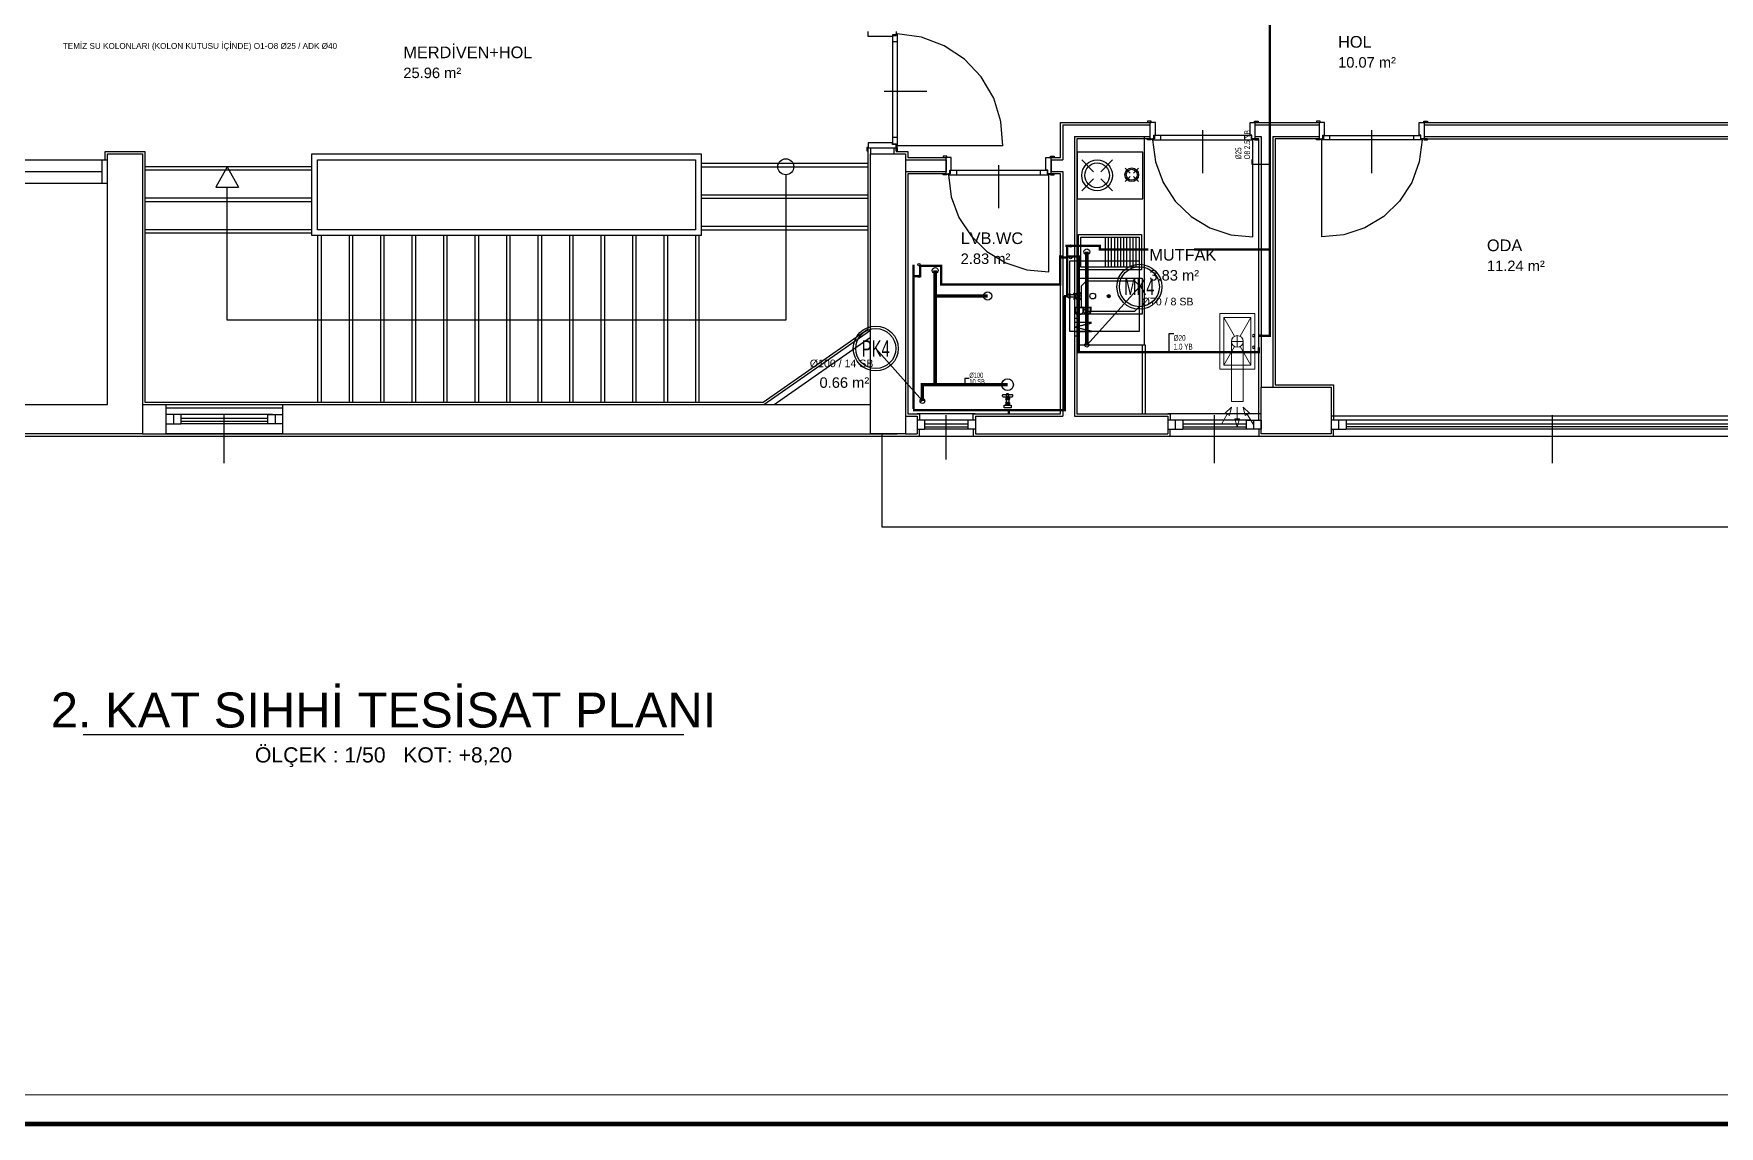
# Model space of a CAD drawing. Header units: centimetres. Extents: x -3952 to 26292, y -15092 to -10712.
# Drawn here: x 13025 to 14470, y -12902 to -11965 of the extents above; entities that cross this region are included whole.
import ezdxf
from ezdxf.enums import TextEntityAlignment as Align

# ---------------------------------------------------------------- set-up
doc = ezdxf.new("R2010")
doc.units = ezdxf.units.CM
for name, pattern in [('BASMA HATTI', [31, 25, -6]), ('DASHED', [18, 12, -6]), ('PIS', [38, 30, -8])]:
    doc.linetypes.add(name, pattern=pattern)
for name, color, linetype in [('MD-YUK-BIRIMI', 7, 'Continuous'), ('MIMARI', 8, 'Continuous'), ('MIMARI-KOLON', 8, 'Continuous'), ('MIMARI-YAZI', 8, 'Continuous'), ('MTY-KAT-ADI', 1, 'Continuous'), ('MTY-PAFTA', 7, 'Continuous'), ('MTY-PIS-SU-BORUSU', 6, 'PIS'), ('MTY-PISSU-CAP', 211, 'Continuous'), ('MTY-PISSU-KOLON', 211, 'DASHED'), ('MTY-PISSU-KOLONNO', 211, 'Continuous'), ('MTY-SICAKSU-BORU', 1, 'BASMA HATTI'), ('MTY-SOGUKSU-BORU', 5, 'Continuous'), ('MTY-TEFRIS', 15, 'Continuous'), ('MTY-TEMIZSU-CAP', 101, 'Continuous'), ('MTY-YUK-BIRIMI', 7, 'Continuous')]:
    doc.layers.add(name, color=color, linetype=linetype)
doc.layers.add('ROTAS-PAFTA-SINIRI', color=8, linetype='Continuous', plot=False)
doc.styles.add('ANOTATIVO', font='arial.ttf')
doc.styles.add('MTY_CAP', font='wturkce.SHX', dxfattribs={"width": 0.65, "height": 20})
doc.styles.add('MTYCAPLT', font='arial.ttf', dxfattribs={"width": 0.65, "height": 1})
doc.styles.add('ROTAS', font='arial.ttf')

# ---------------------------------------------------------------- blocks, each defined once
blk = doc.blocks.new('ROTAS_PAFTA')
blk.add_lwpolyline([(0, 0), (1, 0), (1, 1), (0, 1)], close=True)
blk = doc.blocks.new('KLOZET1')
at = {"layer": 'MTY-TEFRIS', "color": 15}
blk.add_lwpolyline([(-3.9, 11.4, 0.414214), (-4.5, 10.8), (-4.5, 10.3, 0.414214), (-3.9, 9.7), (3.9, 9.7, 0.414214), (4.5, 10.3), (4.5, 10.8, 0.414214), (3.9, 11.4)], format="xyb", close=True, dxfattribs=at)
for points in [[(3, 0), (-3, 0), (-3, 2.3), (3, 2.3)], [(-0.8, 11.5), (0.8, 11.5), (0.8, 12), (-0.8, 12)], [(-0.8, 8.9), (0.8, 8.9), (0.8, 9.7), (-0.8, 9.7)]]:
    blk.add_lwpolyline(points, close=True, dxfattribs=at)
for points in [[(-1.6, 8.6), (-1.6, 7.5)], [(-1.6, 4.4), (-1.6, 3.4)], [(-1.3, 3.2), (-1.3, 2.3), (1.4, 2.3), (1.4, 3.2)], [(-1.2, 7.2), (-1.2, 4.8)], [(1.1, 8.9), (-1.1, 8.9)], [(-1.1, 7.3), (1.1, 7.3)], [(1.1, 4.7), (-1.1, 4.7)], [(-1.1, 3.1), (1.1, 3.1)], [(-0.5, 8.6), (-0.5, 7.5)], [(-0.5, 4.4), (-0.5, 3.4)], [(0.6, 8.6), (0.6, 7.5)], [(0.6, 4.4), (0.6, 3.4)], [(1.3, 4.8), (1.3, 5.2), (1.3, 7.2)], [(1.7, 8.6), (1.7, 7.5)], [(1.7, 4.4), (1.7, 3.4)]]:
    blk.add_lwpolyline(points, dxfattribs=at)
at = {"layer": 'MTY-TEFRIS', "color": 15, "elevation": 0}
for points in [[(-1, 10.3), (-1, 10.8, -0.414214), (-0.4, 11.4)], [(1, 10.3), (1, 10.8, 0.414214), (0.4, 11.4)]]:
    blk.add_lwpolyline(points, format="xyb", dxfattribs=at)
at = {"layer": 'MTY-TEFRIS', "color": 6}
blk.add_circle((0, 20), 5, dxfattribs=at)
at = {"layer": 'MTY-TEFRIS', "color": 15}
for centre, radius, start, end in [((-1.1, 8.1), 0.734, 41.7592, 138.241), ((-1.1, 8), 0.734, 221.7593, 318.2408), ((-1.1, 4), 0.734, 41.7592, 138.241), ((-1.1, 3.8), 0.734, 221.7593, 318.2408), ((-0.4, 10.3, 0), 0.641, 179.9998, 270.0001), ((0, 8.1), 0.734, 41.7592, 138.241), ((0, 8), 0.734, 221.7593, 318.2408), ((0, 4), 0.734, 41.7592, 138.241), ((0, 3.8), 0.734, 221.7593, 318.2408), ((0.4, 10.3, 0), 0.641, 270.0001, 0), ((1.1, 8.1), 0.734, 41.7592, 138.241), ((1.1, 8), 0.734, 221.7593, 318.2408), ((1.1, 4), 0.734, 41.7592, 138.241), ((1.1, 3.8), 0.734, 221.7593, 318.2408)]:
    blk.add_arc(centre, radius, start, end, dxfattribs=at)
at = {"layer": 'MD-YUK-BIRIMI', "color": 6, "style": 'MTYCAPLT', "width": 0.65}
for tag, p in [('PSCP_001', (-1.3, 24.5)), ('PS_001', (-0.6, 19.5))]:
    blk.add_attdef(tag, p, '', height=1, dxfattribs=at)
at = {"layer": 'MD-YUK-BIRIMI', "color": 3, "style": 'MTYCAPLT', "width": 0.65}
for tag, p in [('SOCP_001', (-1.3, 1.8)), ('SO_001', (-0.7, -0.5))]:
    blk.add_attdef(tag, p, '', height=1, dxfattribs=at)
blk = doc.blocks.new('LAVABO1')
at = {"layer": 'MTY-TEFRIS', "color": 6}
blk.add_circle((0, 15), 2.5, dxfattribs=at)
at = {"layer": 'MTY-TEFRIS', "color": 3, "ltscale": 10}
blk.add_circle((-5, 1), 1, dxfattribs=at)
at = {"layer": 'MTY-TEFRIS', "color": 1, "ltscale": 10}
blk.add_circle((5, 1), 1, dxfattribs=at)
at = {"layer": 'MD-YUK-BIRIMI', "color": 6, "style": 'MTYCAPLT', "width": 0.65}
for tag, p in [('PSCP_001', (-1.3, 17)), ('PS_001', (-0.6, 14.5))]:
    blk.add_attdef(tag, p, '', height=1, dxfattribs=at)
at = {"layer": 'MD-YUK-BIRIMI', "color": 3, "style": 'MTYCAPLT', "width": 0.65}
for tag, p in [('SOCP_001', (-6.3, -0.5)), ('SO_001', (-5.7, 0.5))]:
    blk.add_attdef(tag, p, '', height=1, dxfattribs=at)
at = {"layer": 'MD-YUK-BIRIMI', "color": 1, "style": 'MTYCAPLT', "width": 0.65}
for tag, p in [('SCCP_001', (3.7, -0.5)), ('SC_001', (4.4, 0.5))]:
    blk.add_attdef(tag, p, '', height=1, dxfattribs=at)
blk = doc.blocks.new('YER SUZGECI DN501')
at = {"layer": 'MTY-TEFRIS', "color": 6}
blk.add_circle((0, 0), 3.5, dxfattribs=at)
at = {"layer": 'MD-YUK-BIRIMI', "color": 6, "style": 'MTYCAPLT', "width": 0.65}
for tag, p in [('PSCP_001', (-1.3, 0.7)), ('PS_001', (-0.6, -0.5))]:
    blk.add_attdef(tag, p, '', height=1, dxfattribs=at)
blk = doc.blocks.new('EVIYE1')
at = {"layer": 'MTY-TEFRIS', "color": 6}
blk.add_circle((0, 15), 2.5, dxfattribs=at)
at = {"layer": 'MTY-TEFRIS', "color": 3, "ltscale": 10}
blk.add_circle((-5, 1), 1, dxfattribs=at)
at = {"layer": 'MTY-TEFRIS', "color": 1, "ltscale": 10}
blk.add_circle((5, 1), 1, dxfattribs=at)
at = {"layer": 'MD-YUK-BIRIMI', "color": 6, "style": 'MTYCAPLT', "width": 0.65}
for tag, p in [('PSCP_001', (-1.3, 17)), ('PS_001', (-0.6, 14.5))]:
    blk.add_attdef(tag, p, '', height=1, dxfattribs=at)
at = {"layer": 'MD-YUK-BIRIMI', "color": 3, "style": 'MTYCAPLT', "width": 0.65}
for tag, p in [('SOCP_001', (-6.3, -0.5)), ('SO_001', (-5.7, 0.5))]:
    blk.add_attdef(tag, p, '', height=1, dxfattribs=at)
at = {"layer": 'MD-YUK-BIRIMI', "color": 1, "style": 'MTYCAPLT', "width": 0.65}
for tag, p in [('SCCP_001', (3.7, -0.5)), ('SC_001', (4.4, 0.5))]:
    blk.add_attdef(tag, p, '', height=1, dxfattribs=at)
blk = doc.blocks.new('BULASIK MAKINASI1')
at = {"layer": 'MTY-TEFRIS'}
for p, q in [((-0.9, 0), (-0.9, -1.5)), ((-0.9, -1.5), (1.1, -1.5)), ((1.1, -1.5), (1.1, 0))]:
    blk.add_line(p, q, dxfattribs=at)
at = {"layer": 'MTY-TEFRIS', "color": 15}
blk.add_lwpolyline([(-30, 0), (30, 0), (30, 60), (-30, 60)], close=True, dxfattribs=at)
at = {"layer": 'MTY-TEFRIS'}
for points in [[(-1.8, 8.2, 0.414214), (-1.4, 8.2), (-1.3, 8.2, 0.414214), (-1.3, 8.7), (-2.1, 9.4, 0.414214), (-2.5, 9.4), (-2.6, 9.3, 0.414214), (-2.6, 8.9)], [(-1.8, 5.3, -0.414214), (-1.4, 5.3), (-1.3, 5.2, -0.414214), (-1.3, 4.8), (-2.1, 4, -0.414214), (-2.5, 4), (-2.6, 4.1, -0.414214), (-2.6, 4.6)], [(1.5, 8.7, 0.414214), (1.5, 8.2), (1.6, 8.2, 0.414214), (2, 8.2), (2.8, 8.9, 0.414214), (2.8, 9.3), (2.7, 9.4, 0.414214), (2.3, 9.4)], [(1.5, 4.8, -0.414214), (1.5, 5.2), (1.6, 5.3, -0.414214), (2, 5.3), (2.8, 4.6, -0.414214), (2.8, 4.1), (2.7, 4, -0.414214), (2.3, 4)]]:
    blk.add_lwpolyline(points, format="xyb", close=True, dxfattribs=at)
blk.add_lwpolyline([(2.5, 0.4), (2.5, 0), (-2.5, 0), (-2.5, 0.4)], close=True, dxfattribs=at)
for points in [[(-1.5, 8.1), (-1.1, 7.7)], [(-1.5, 5.3), (-1.1, 5.7)], [(-1.3, 8.3), (-0.9, 7.9)], [(-1.3, 5.2), (-0.9, 5.6)], [(-0.9, 4.4), (-0.9, 0.4)], [(1.5, 8.3), (1.1, 7.9)], [(1.5, 5.2), (1.1, 5.6)], [(1.1, 4.4), (1.1, 0.4)], [(1.6, 8.1), (1.3, 7.7)], [(1.6, 5.3), (1.3, 5.7)]]:
    blk.add_lwpolyline(points, dxfattribs=at)
at = {"layer": 'MTY-TEFRIS', "color": 6}
blk.add_circle((0, 20), 2.5, dxfattribs=at)
at = {"layer": 'MTY-TEFRIS'}
for radius in [1.54, 0.581]:
    blk.add_circle((0.1, 6.7), radius, dxfattribs=at)
for start, end in [(143.134, 216.8657), (53.1342, 126.866), (233.1342, 306.8659), (323.1339, 36.8659)]:
    blk.add_arc((0.1, 6.7), 2.51, start, end, dxfattribs=at)
at = {"layer": 'MD-YUK-BIRIMI', "color": 6, "style": 'MTYCAPLT', "width": 0.65}
for tag, p in [('PSCP', (0, 22.5)), ('PS', (0, 20))]:
    blk.add_attdef(tag, text='', height=1, dxfattribs=at).set_placement(p, align=Align.MIDDLE_CENTER)
at = {"layer": 'MD-YUK-BIRIMI', "color": 3, "style": 'MTYCAPLT', "width": 0.65}
for tag, p in [('SO', (0, 0)), ('SOCP', (0.1, -1.5))]:
    blk.add_attdef(tag, text='', height=1, dxfattribs=at).set_placement(p, align=Align.MIDDLE_CENTER)
at = {"layer": 'MTY-TEFRIS', "color": 15, "style": 'MTYCAPLT', "width": 0.65}
blk.add_text('B.M.', height=15, dxfattribs=at).set_placement((8.1, 11.6), align=Align.MIDDLE_LEFT)
blk = doc.blocks.new('KOMBI1')
at = {"layer": 'MTY-TEFRIS', "color": 1, "lineweight": 20, "ltscale": 40}
for p, q in [((19.5, 17.5), (3.4, 26.6)), ((18.9, 15), (28.9, 15)), ((23.9, 20), (23.9, 10)), ((44.4, 26.6), (28.2, 17.5)), ((19.5, 12.5), (3.4, 3.4)), ((44.4, 3.4), (28.2, 12.5))]:
    blk.add_line(p, q, dxfattribs=at)
at = {"layer": 'MTY-TEFRIS', "color": 7, "lineweight": 20, "ltscale": 40}
for p, q in [((23.9, 20), (75.3, 20)), ((75.3, 20), (75.3, 10)), ((85.4, 25.3), (80.3, 20)), ((87.4, 21.8), (80.3, 20)), ((80.3, 15), (90.3, 15)), ((86.4, 23.6), (85.4, 25.3)), ((95, 28.6), (86.4, 23.6)), ((86.4, 23.6), (87.4, 21.8)), ((90.3, 15), (90.3, 17)), ((90.3, 17), (97.3, 15)), ((90.3, 15), (90.3, 13)), ((90.3, 13), (97.3, 15)), ((23.9, 10), (75.3, 10)), ((87.4, 8.2), (80.3, 10)), ((85.4, 4.7), (80.3, 10)), ((86.4, 6.5), (85.4, 4.7)), ((86.4, 6.5), (87.4, 8.2)), ((95, 1.4), (86.4, 6.5))]:
    blk.add_line(p, q, dxfattribs=at)
blk.add_lwpolyline([(0, 0), (47.8, 0), (47.8, 30), (0, 30)], close=True, dxfattribs=at)
at = {"layer": 'MTY-TEFRIS', "color": 1, "lineweight": 20, "ltscale": 40}
blk.add_lwpolyline([(3.4, 3.4), (44.4, 3.4), (44.4, 26.6), (3.4, 26.6)], close=True, dxfattribs=at)
at = {"layer": 'MTY-TEFRIS', "color": 7, "lineweight": 20, "ltscale": 40}
blk.add_circle((23.9, 15), 5, dxfattribs=at)
at = {"layer": 'MTY-TEFRIS', "color": 3, "ltscale": 10}
blk.add_circle((18.9, 1), 1, dxfattribs=at)
at = {"layer": 'MTY-TEFRIS', "color": 1, "ltscale": 10}
blk.add_circle((28.9, 1), 1, dxfattribs=at)
at = {"layer": 'MD-YUK-BIRIMI', "color": 3, "style": 'MTYCAPLT', "width": 0.65}
for tag, p in [('SOCP_001', (17.6, -0.5)), ('SO_001', (18.2, 0.5))]:
    blk.add_attdef(tag, p, '', height=1, dxfattribs=at)
at = {"layer": 'MD-YUK-BIRIMI', "color": 1, "style": 'MTYCAPLT', "width": 0.65}
for tag, p in [('SCCP_001', (27.6, -0.5)), ('SC_001', (28.3, 0.5))]:
    blk.add_attdef(tag, p, '', height=1, dxfattribs=at)
blk = doc.blocks.new('MTY-TEMIZ SU CAP MB')
at = {"layer": 'MTY-TEMIZSU-CAP'}
for p, q in [((0.83, 3.1), (0, 3.1)), ((0, 3.1), (0, 0))]:
    blk.add_line(p, q, dxfattribs=at)
at = {"layer": 'MTY-TEMIZSU-CAP', "style": 'MTY_CAP', "width": 0.65}
for tag, p in [('SOCP_001', (0.83, 4.92)), ('SCCP_001', (0.83, 1.92))]:
    blk.add_attdef(tag, p, '', height=1, dxfattribs=at)
at = {"layer": 'MTY-YUK-BIRIMI', "color": 101, "style": 'MTY_CAP', "width": 0.65}
for tag, p in [('SO_001', (0.83, 3.42)), ('SC_001', (0.83, 0.42))]:
    blk.add_attdef(tag, p, '', height=1, dxfattribs=at)
blk = doc.blocks.new('MTY-PIS SU CAP SB')
at = {"layer": 'MTY-PISSU-CAP'}
for p, q in [((0.83, 1.17), (0, 1.17)), ((0, 1.17), (0, 0))]:
    blk.add_line(p, q, dxfattribs=at)
at = {"layer": 'MTY-PISSU-CAP', "style": 'MTY_CAP', "width": 0.65}
blk.add_attdef('PSCP_001', (0.83, 1.29), '', height=1, dxfattribs=at)
at = {"layer": 'MTY-YUK-BIRIMI', "color": 211, "style": 'MTY_CAP', "width": 0.65}
blk.add_attdef('PS_001', (0.83, 0.07), '', height=1, dxfattribs=at)
blk = doc.blocks.new('MTY-PIS SU KOLON')
at = {"layer": 'MTY-PISSU-KOLON', "linetype": 'Continuous', "lineweight": -3}
blk.add_hatch(color=256, dxfattribs=at).paths.add_polyline_path([(-2.7, -0.1, 0.848135), (0, -0.1, -0.848135), (2.7, -0.1, 0.414214), (0, 2.6, 0.414214)])
blk.add_circle((0, 0), 3.5, dxfattribs=at)
blk = doc.blocks.new('MTY-KOLON NO PIS SU')
at = {"color": 6, "linetype": 'Continuous', "ltscale": 100}
blk.add_circle((0, 0), 27.5, dxfattribs=at)
at = {"color": 7, "linetype": 'Continuous', "ltscale": 100}
blk.add_circle((0, 0), 24.5, dxfattribs=at)
at = {"style": 'ANOTATIVO', "width": 0.65}
blk.add_attdef('K', text='', height=20, dxfattribs=at).set_placement((0, 0), align=Align.MIDDLE_CENTER)

msp = doc.modelspace()

# ---------------------------------------------------------------- linework, layer by layer
at = {"layer": 'MIMARI'}
for p, q in [((13740.4, -11967.5), (13740.4, -11963.1)), ((13764.4, -11963.1), (13764.4, -11966)), ((13764.4, -11966.5), (13764.4, -11965)), ((13764.4, -11965), (13765.4, -11965)), ((13765.4, -11965), (13765.4, -12061.1)), ((13761.4, -11967.5), (13740.4, -11967.5)), ((13764.4, -11966), (13761.4, -11966)), ((13761.4, -11966), (13761.4, -11967.5)), ((13761.6, -12059.6), (13761.6, -11966.5)), ((13761.6, -11966.5), (13764.4, -11966.5)), ((13765.4, -11972.1), (13761.6, -11972.1)), ((13790.9, -12014.7), (13754.2, -12014.7)), ((13907.4, -12043.1), (13982.4, -12043.1)), ((13907.4, -12043.1), (13907.4, -12073.1)), ((13979.9, -12039.9), (13979.9, -12041.1)), ((13983, -12039.9), (13979.9, -12039.9)), ((13979.9, -12041.1), (13983, -12041.1)), ((13986.8, -12041.1), (13982.4, -12041.1)), ((13982.4, -12055.1), (13982.4, -12041.1)), ((13982.4, -12053.1), (13982.4, -12043.1)), ((13983, -12041.1), (13983, -12039.9)), ((13985.4, -12055.1), (13985.4, -12052.1)), ((13985.4, -12052.1), (13986.8, -12052.1)), ((14068.9, -12052.2), (13985.9, -12052.2)), ((13985.9, -12052.2), (13985.9, -12055.1)), ((13986.8, -12052.1), (13986.8, -12041.1)), ((13991.4, -12056), (13991.4, -12052.2)), ((14027.4, -12084.5), (14027.4, -12047.8)), ((14063.3, -12056), (14063.3, -12052.2)), ((14067.9, -12041.1), (14072.4, -12041.1)), ((14067.9, -12052.1), (14067.9, -12041.1)), ((14069.4, -12052.1), (14067.9, -12052.1)), ((14068.9, -12052.2), (14068.9, -12055.1)), ((14069.4, -12055.1), (14069.4, -12052.1)), ((14071.8, -12041.1), (14071.8, -12039.9)), ((14071.8, -12039.9), (14074.9, -12039.9)), ((14074.9, -12041.1), (14071.8, -12041.1)), ((14072.4, -12055.1), (14072.4, -12041.1)), ((14072.4, -12043.1), (14127.4, -12043.1)), ((14072.4, -12053.1), (14072.4, -12043.1)), ((14074.9, -12039.9), (14074.9, -12041.1)), ((14124.9, -12039.9), (14124.9, -12041.1)), ((14128, -12039.9), (14124.9, -12039.9)), ((14124.9, -12041.1), (14128, -12041.1)), ((14131.8, -12041.1), (14127.4, -12041.1)), ((14127.4, -12055.1), (14127.4, -12041.1)), ((14127.4, -12053.1), (14127.4, -12043.1)), ((14128, -12041.1), (14128, -12039.9)), ((14130.4, -12052.1), (14131.8, -12052.1)), ((14130.4, -12055.1), (14130.4, -12052.1)), ((14130.9, -12052.2), (14213.9, -12052.2)), ((14130.9, -12052.2), (14130.9, -12055.1)), ((14131.8, -12052.1), (14131.8, -12041.1)), ((14136.4, -12056), (14136.4, -12052.2)), ((14172.4, -12084.5), (14172.4, -12047.8)), ((14208.3, -12056), (14208.3, -12052.2)), ((14212.9, -12041.1), (14217.4, -12041.1)), ((14212.9, -12052.1), (14212.9, -12041.1)), ((14214.4, -12052.1), (14212.9, -12052.1)), ((14213.9, -12052.2), (14213.9, -12055.1)), ((14214.4, -12055.1), (14214.4, -12052.1)), ((14216.8, -12041.1), (14216.8, -12039.9)), ((14216.8, -12039.9), (14219.9, -12039.9)), ((14219.9, -12041.1), (14216.8, -12041.1)), ((14217.4, -12055.1), (14217.4, -12041.1)), ((14217.4, -12043.1), (14566.4, -12043.1)), ((14217.4, -12053.1), (14217.4, -12043.1)), ((14219.9, -12039.9), (14219.9, -12041.1)), ((13740.4, -12062.5), (13739.3, -12062.5)), ((13739.3, -12062.5), (13739.3, -12065.6)), ((13739.3, -12065.6), (13740.4, -12065.6)), ((13740.4, -12058.6), (13740.4, -12063.1)), ((13761.4, -12058.6), (13740.4, -12058.6)), ((13740.4, -12065.6), (13740.4, -12062.5)), ((13764.4, -12063.1), (13740.4, -12063.1)), ((13742.4, -12063.1), (13742.4, -12068.5)), ((13762.4, -12063.1), (13742.4, -12063.1)), ((13761.4, -12060.1), (13761.4, -12058.6)), ((13764.4, -12060.1), (13761.4, -12060.1)), ((13765.4, -12054), (13761.6, -12054)), ((13761.6, -12059.6), (13764.4, -12059.6)), ((13762.4, -12063.1), (13762.4, -12068.1)), ((13764.4, -12059.6), (13764.4, -12061.1)), ((13764.4, -12063.1), (13764.4, -12060.1)), ((13764.4, -12061.1), (13765.4, -12061.1)), ((13764.4, -12065.5), (13764.4, -12062.5)), ((13764.4, -12062.5), (13765.4, -12062.5)), ((13765.4, -12065.5), (13764.4, -12065.5)), ((13855.9, -12061.1), (13765.4, -12061.1)), ((13765.4, -12062.5), (13765.4, -12065.5)), ((13917.4, -12053.1), (13982.4, -12053.1)), ((13917.4, -12053.1), (13917.4, -12293.1)), ((13977.4, -12232.1), (13977.4, -12053.1)), ((13979.9, -12055.1), (13983, -12055.1)), ((13979.9, -12056), (13979.9, -12055.1)), ((13983, -12056), (13979.9, -12056)), ((13982.4, -12055.1), (13985.4, -12055.1)), ((13983, -12055.1), (13983, -12056)), ((13985.9, -12055.1), (13984.4, -12055.1)), ((13984.4, -12055.1), (13984.4, -12056)), ((13984.4, -12056), (14070.4, -12056)), ((14068.9, -12055.1), (14070.4, -12055.1)), ((14072.4, -12055.1), (14069.4, -12055.1)), ((14070.4, -12055.1), (14070.4, -12056)), ((14070.4, -12139.2), (14070.4, -12056)), ((14074.9, -12055.1), (14071.8, -12055.1)), ((14071.8, -12055.1), (14071.8, -12056)), ((14071.8, -12056), (14074.9, -12056)), ((14072.4, -12053.1), (14077.4, -12053.1)), ((14074.9, -12056), (14074.9, -12055.1)), ((14077.4, -12053.1), (14077.4, -12268.1)), ((14087.4, -12053.1), (14127.4, -12053.1)), ((14087.4, -12053.1), (14087.4, -12268.1)), ((14124.9, -12055.1), (14128, -12055.1)), ((14124.9, -12056), (14124.9, -12055.1)), ((14128, -12056), (14124.9, -12056)), ((14127.4, -12055.1), (14130.4, -12055.1)), ((14128, -12055.1), (14128, -12056)), ((14130.9, -12055.1), (14129.4, -12055.1)), ((14129.4, -12055.1), (14129.4, -12056)), ((14215.4, -12056), (14129.4, -12056)), ((14129.4, -12139.2), (14129.4, -12056)), ((14213.9, -12055.1), (14215.4, -12055.1)), ((14217.4, -12055.1), (14214.4, -12055.1)), ((14215.4, -12055.1), (14215.4, -12056)), ((14219.9, -12055.1), (14216.8, -12055.1)), ((14216.8, -12055.1), (14216.8, -12056)), ((14216.8, -12056), (14219.9, -12056)), ((14217.4, -12053.1), (14566.4, -12053.1)), ((14219.9, -12056), (14219.9, -12055.1)), ((12883.4, -12073.1), (13088.4, -12073.1)), ((13083.4, -12073.1), (13083.4, -12093.1)), ((13263.4, -12079.1), (13120.4, -12079.1)), ((13190.9, -12079.1), (13181.1, -12096.5)), ((13190.9, -12079.1), (13200.7, -12096.5)), ((13597.4, -12076.1), (13740.4, -12076.1)), ((13597.4, -12079.1), (13740.4, -12079.1)), ((13772.4, -12073.1), (13807.4, -12073.1)), ((13804.9, -12069.9), (13804.9, -12071.1)), ((13808, -12069.9), (13804.9, -12069.9)), ((13804.9, -12071.1), (13808, -12071.1)), ((13811.8, -12071.1), (13807.4, -12071.1)), ((13807.4, -12085.1), (13807.4, -12071.1)), ((13807.4, -12073.1), (13807.4, -12083.1)), ((13808, -12071.1), (13808, -12069.9)), ((13811.8, -12082.1), (13811.8, -12071.1)), ((13852.4, -12114.5), (13852.4, -12077.8)), ((13892.9, -12071.1), (13897.4, -12071.1)), ((13892.9, -12082.1), (13892.9, -12071.1)), ((13896.8, -12071.1), (13896.8, -12069.9)), ((13896.8, -12069.9), (13899.9, -12069.9)), ((13899.9, -12071.1), (13896.8, -12071.1)), ((13897.4, -12085.1), (13897.4, -12071.1)), ((13897.4, -12073.1), (13907.4, -12073.1)), ((13897.4, -12073.1), (13897.4, -12083.1)), ((13899.9, -12069.9), (13899.9, -12071.1)), ((13923.6, -12073.3), (13933.7, -12083.4)), ((13939.9, -12083.4), (13950, -12073.3)), ((13960.7, -12080.2), (13965.1, -12084.6)), ((13967.9, -12084.6), (13972.4, -12080.2)), ((12878.4, -12093.1), (13083.4, -12093.1)), ((12883.4, -12083.1), (13083.4, -12083.1)), ((13083.4, -12093.1), (13088.4, -12093.1)), ((13263.4, -12082.1), (13120.4, -12082.1)), ((13669.9, -12085.9), (13669.9, -12210.6)), ((13772.4, -12083.1), (13807.4, -12083.1)), ((13804.9, -12085.1), (13808, -12085.1)), ((13804.9, -12086), (13804.9, -12085.1)), ((13808, -12086), (13804.9, -12086)), ((13807.4, -12085.1), (13810.4, -12085.1)), ((13808, -12085.1), (13808, -12086)), ((13810.9, -12085.1), (13809.4, -12085.1)), ((13809.4, -12085.1), (13809.4, -12086)), ((13809.4, -12086), (13895.4, -12086)), ((13810.4, -12085.1), (13810.4, -12082.1)), ((13810.4, -12082.1), (13811.8, -12082.1)), ((13893.9, -12082.2), (13810.9, -12082.2)), ((13810.9, -12082.2), (13810.9, -12085.1)), ((13816.4, -12086), (13816.4, -12082.2)), ((13888.3, -12086), (13888.3, -12082.2)), ((13894.4, -12082.1), (13892.9, -12082.1)), ((13893.9, -12082.2), (13893.9, -12085.1)), ((13893.9, -12085.1), (13895.4, -12085.1)), ((13894.4, -12085.1), (13894.4, -12082.1)), ((13897.4, -12085.1), (13894.4, -12085.1)), ((13895.4, -12085.1), (13895.4, -12086)), ((13895.4, -12169.2), (13895.4, -12086)), ((13899.9, -12085.1), (13896.8, -12085.1)), ((13896.8, -12085.1), (13896.8, -12086)), ((13896.8, -12086), (13899.9, -12086)), ((13897.4, -12083.1), (13907.4, -12083.1)), ((13899.9, -12086), (13899.9, -12085.1)), ((13907.4, -12083.1), (13907.4, -12293.1)), ((13923.6, -12099.7), (13933.7, -12089.6)), ((13939.9, -12089.6), (13950, -12099.7)), ((13960.7, -12091.9), (13965.1, -12087.4)), ((13967.9, -12087.4), (13972.4, -12091.9)), ((13263.4, -12106.1), (13120.4, -12106.1)), ((13263.4, -12109.1), (13120.4, -12109.1)), ((13181.1, -12096.5), (13200.7, -12096.5)), ((13190.9, -12210.6), (13190.9, -12096.5)), ((13597.4, -12103.1), (13740.4, -12103.1)), ((13597.4, -12106.1), (13740.4, -12106.1)), ((13263.4, -12133.1), (13120.4, -12133.1)), ((13263.4, -12136.1), (13120.4, -12136.1)), ((13268.4, -12138.1), (13268.4, -12281.1)), ((13271.4, -12138.1), (13271.4, -12281.1)), ((13295.4, -12138.1), (13295.4, -12281.1)), ((13298.4, -12138.1), (13298.4, -12281.1)), ((13322.4, -12138.1), (13322.4, -12281.1)), ((13325.4, -12138.1), (13325.4, -12281.1)), ((13349.4, -12138.1), (13349.4, -12281.1)), ((13352.4, -12138.1), (13352.4, -12281.1)), ((13376.4, -12138.1), (13376.4, -12281.1)), ((13379.4, -12138.1), (13379.4, -12281.1)), ((13403.4, -12138.1), (13403.4, -12281.1)), ((13406.4, -12138.1), (13406.4, -12281.1)), ((13430.4, -12138.1), (13430.4, -12281.1)), ((13433.4, -12138.1), (13433.4, -12281.1)), ((13457.4, -12138.1), (13457.4, -12281.1)), ((13460.4, -12138.1), (13460.4, -12281.1)), ((13484.4, -12138.1), (13484.4, -12281.1)), ((13487.4, -12138.1), (13487.4, -12281.1)), ((13511.4, -12138.1), (13511.4, -12281.1)), ((13514.4, -12138.1), (13514.4, -12281.1)), ((13538.4, -12138.1), (13538.4, -12281.1)), ((13541.4, -12138.1), (13541.4, -12281.1)), ((13565.4, -12138.1), (13565.4, -12281.1)), ((13568.4, -12138.1), (13568.4, -12281.1)), ((13592.4, -12138.1), (13592.4, -12281.1)), ((13595.4, -12138.1), (13595.4, -12281.1)), ((13597.4, -12130.1), (13740.4, -12130.1)), ((13597.4, -12133.1), (13740.4, -12133.1)), ((13920.7, -12137.3), (13974.9, -12137.3)), ((13920.7, -12167.5), (13920.7, -12137.3)), ((13974.9, -12137.3), (13974.9, -12167.5)), ((13922.9, -12139.5), (13972.7, -12139.5)), ((13922.9, -12165.3), (13922.9, -12139.5)), ((13943.6, -12139.5), (13943.6, -12165.3)), ((13946.3, -12139.5), (13946.3, -12165.3)), ((13948.9, -12139.5), (13948.9, -12165.3)), ((13951.6, -12139.5), (13951.6, -12165.3)), ((13954.2, -12139.5), (13954.2, -12165.3)), ((13956.8, -12139.5), (13956.8, -12165.3)), ((13959.5, -12139.5), (13959.5, -12165.3)), ((13962.1, -12139.5), (13962.1, -12165.3)), ((13964.8, -12139.5), (13964.8, -12165.3)), ((13967.4, -12139.5), (13967.4, -12165.3)), ((13970, -12139.5), (13970, -12165.3)), ((13972.7, -12139.5), (13972.7, -12165.3)), ((13974.9, -12167.5), (13920.7, -12167.5)), ((13972.7, -12165.3), (13922.9, -12165.3)), ((13921.2, -12205.5), (13921.2, -12174.7)), ((13921.2, -12174.7), (13975.4, -12174.7)), ((13975.4, -12174.7), (13975.4, -12205.5)), ((13947.9, -12189.5), (13945.6, -12190.7)), ((13945.6, -12189.5), (13947.9, -12190.7)), ((13669.9, -12210.6), (13190.9, -12210.6)), ((13975.4, -12205.5), (13921.2, -12205.5)), ((13651.1, -12283.1), (13742.4, -12219.2)), ((13659.8, -12283.1), (13742.4, -12225.3)), ((13978.4, -12232.1), (13919.4, -12232.1)), ((13919.4, -12232.1), (13919.4, -12291.1)), ((13975.3, -12232.1), (13975.3, -12291.1)), ((13978.4, -12291.1), (13978.4, -12232.1)), ((13118.4, -12283.1), (13742.4, -12283.1)), ((13138.4, -12283.1), (13138.4, -12308.1)), ((13138.4, -12283.1), (13238.4, -12283.1)), ((13238.4, -12283.1), (13238.4, -12308.1)), ((13238.2, -12286.2), (13138.4, -12286.2)), ((13144.8, -12291.6), (13144.8, -12299.5)), ((13151.3, -12291.6), (13151.3, -12299.5)), ((13229.7, -12291.6), (13151.3, -12291.6)), ((13225.5, -12295.1), (13151.3, -12295.1)), ((13151.3, -12297.3), (13225.5, -12297.3)), ((13188.3, -12333.4), (13188.3, -12292.2)), ((13225.5, -12291.6), (13225.5, -12299.5)), ((13232, -12291.6), (13232, -12299.5)), ((13772.4, -12293.1), (13782.4, -12293.1)), ((13832.2, -12291.1), (13782.4, -12291.1)), ((13782.4, -12293.1), (13782.4, -12308.1)), ((13788.8, -12296.4), (13788.8, -12304.3)), ((13832.4, -12296.4), (13788.8, -12296.4)), ((13807.3, -12330.3), (13807.3, -12292.2)), ((13826, -12296.4), (13826, -12304.3)), ((13832.4, -12293.1), (13907.4, -12293.1)), ((13832.4, -12293.1), (13832.4, -12308.1)), ((13917.4, -12293.1), (13997.4, -12293.1)), ((13919.4, -12291.1), (13978.4, -12291.1)), ((13919.4, -12291.1), (13978.4, -12291.1)), ((14077.2, -12291.1), (13997.4, -12291.1)), ((13997.4, -12293.1), (13997.4, -12308.1)), ((14003.8, -12296.4), (14003.8, -12304.3)), ((14010.3, -12296.4), (14010.3, -12304.3)), ((14068.7, -12296.4), (14010.3, -12296.4)), ((14037.3, -12333.4), (14037.3, -12292.2)), ((14064.5, -12296.4), (14064.5, -12304.3)), ((14071, -12296.4), (14071, -12304.3)), ((14517.2, -12293.1), (14137.4, -12293.1)), ((14143.8, -12296.3), (14143.8, -12304.3)), ((14150.3, -12296.3), (14150.3, -12304.3)), ((14508.7, -12296.3), (14150.3, -12296.3)), ((14327.3, -12333.3), (14327.3, -12292.1)), ((13118.4, -12308.1), (13765.5, -12308.1)), ((13238.4, -12308.1), (13138.4, -12308.1)), ((13140.4, -12310.1), (13236.2, -12310.1)), ((13225.5, -12299.5), (13151.3, -12299.5)), ((13772.4, -12308.1), (13782.4, -12308.1)), ((13784.4, -12310.1), (13830.2, -12310.1)), ((13826, -12299.9), (13788.8, -12299.9)), ((13788.8, -12302.1), (13826, -12302.1)), ((13832.4, -12304.3), (13788.8, -12304.3)), ((13832.4, -12308.1), (13997.4, -12308.1)), ((13999.4, -12310.1), (14075.2, -12310.1)), ((14064.5, -12299.9), (14010.3, -12299.9)), ((14010.3, -12302.1), (14064.5, -12302.1)), ((14064.5, -12304.3), (14010.3, -12304.3)), ((14139.4, -12310.1), (14515.2, -12310.1)), ((14504.5, -12299.8), (14150.3, -12299.8)), ((14150.3, -12302), (14504.5, -12302)), ((14504.5, -12304.3), (14150.3, -12304.3))]:
    msp.add_line(p, q, dxfattribs=at)
for points in [[(13855.9, -12061.1), (13854.3, -12040.2), (13848.1, -12020.2), (13837.5, -12002.1), (13823.1, -11986.9), (13805.7, -11975.3), (13786.1, -11967.9), (13765.4, -11965)], [(14217.4, -12041.1), (14564.4, -12041.1), (14564.4, -12023.1)], [(13897.4, -12071.1), (13905.4, -12071.1), (13905.4, -12041.1), (13982.4, -12041.1)], [(14072.4, -12041.1), (14127.4, -12041.1)], [(13086.4, -12073.1), (13086.4, -12066.1), (13120.4, -12066.1), (13120.4, -12281.1), (13650.5, -12281.1), (13740.4, -12218.1), (13740.4, -12063.1)], [(13764.4, -12063.1), (13764.4, -12066.1), (13774.4, -12066.1), (13774.4, -12071.1), (13807.4, -12071.1)], [(13765, -12062), (13765, -12061.4), (13765, -12062)], [(13983, -12055.1), (13919.4, -12055.1), (13919.4, -12291.1), (13999.4, -12291.1), (13999.4, -12296.4)], [(13976.1, -12066.6), (13919.6, -12066.6), (13919.6, -12106.7), (13976.1, -12106.7), (13976.1, -12066.6)], [(13984.4, -12056), (13986.8, -12074.8), (13993.3, -12092.6), (14003.7, -12108.5), (14017.3, -12121.7), (14033.5, -12131.5), (14051.5, -12137.4), (14070.4, -12139.2)], [(14071.3, -12055.6), (14070.7, -12055.6), (14071.3, -12055.6)], [(14075.4, -12296.4), (14075.4, -12055.1), (14072.4, -12055.1)], [(14127.4, -12055.1), (14089.4, -12055.1), (14089.4, -12266.1), (14139.4, -12266.1), (14139.4, -12296.3)], [(14128.5, -12055.6), (14129.1, -12055.6), (14128.5, -12055.6)], [(14215.4, -12056), (14213, -12074.8), (14206.5, -12092.6), (14196.1, -12108.5), (14182.5, -12121.7), (14166.3, -12131.5), (14148.3, -12137.4), (14129.4, -12139.2)], [(14217.4, -12055.1), (14564.4, -12055.1), (14564.4, -12266.1), (14515.4, -12266.1), (14515.4, -12296.3)], [(13263.4, -12068.1), (13597.4, -12068.1), (13597.4, -12138.1), (13263.4, -12138.1), (13263.4, -12068.1)], [(13268.4, -12073.1), (13592.4, -12073.1), (13592.4, -12133.1), (13268.4, -12133.1), (13268.4, -12073.1)], [(13807.4, -12085.1), (13774.4, -12085.1), (13774.4, -12291.1), (13784.4, -12291.1), (13784.4, -12296.4)], [(13809.4, -12086), (13811.8, -12104.8), (13818.3, -12122.6), (13828.7, -12138.5), (13842.3, -12151.7), (13858.5, -12161.5), (13876.5, -12167.4), (13895.4, -12169.2)], [(13830.4, -12296.4), (13830.4, -12291.1), (13905.4, -12291.1), (13905.4, -12085.1), (13897.4, -12085.1)], [(13896.3, -12085.6), (13895.7, -12085.6), (13896.3, -12085.6)], [(13968.8, -12203.3), (13927.8, -12203.3), (13923.4, -12198.9), (13923.4, -12181.3), (13927.8, -12176.9), (13968.8, -12176.9), (13973.2, -12181.3), (13973.2, -12198.9), (13968.8, -12203.3)], [(13151.3, -12291.6), (13138.4, -12291.6), (13138.4, -12299.5), (13151.3, -12299.5)], [(13225.5, -12291.6), (13238.4, -12291.6), (13238.4, -12299.5), (13225.5, -12299.5)], [(13788.8, -12296.4), (13782.4, -12296.4), (13782.4, -12304.3), (13788.8, -12304.3)], [(14010.3, -12296.4), (13997.4, -12296.4), (13997.4, -12304.3), (14010.3, -12304.3)], [(14064.5, -12296.4), (14077.4, -12296.4), (14077.4, -12304.3), (14064.5, -12304.3)], [(14150.3, -12296.3), (14137.4, -12296.3), (14137.4, -12304.3), (14150.3, -12304.3)], [(12841.4, -12304.3), (12841.4, -12310.1), (13784.4, -12310.1), (13784.4, -12304.3)], [(14852.4, -12308.1), (14850.6, -12388.1), (13752.4, -12388.1), (13752.4, -12308.1)], [(13830.4, -12304.3), (13830.4, -12310.1), (13999.4, -12310.1), (13999.4, -12304.3)], [(14075.4, -12304.3), (14075.4, -12310.1), (14139.4, -12310.1), (14139.4, -12304.3)]]:
    msp.add_lwpolyline(points, dxfattribs=at)
for centre, radius in [((13669.9, -12079.1), 6.86), ((13936.8, -12086.5), 13.2), ((13936.8, -12086.5), 10.6), ((13966.5, -12086), 5.86), ((13966.5, -12086), 4.68), ((13946.8, -12190.1), 1.32)]:
    msp.add_circle(centre, radius, dxfattribs=at)
at = {"layer": 'MIMARI-KOLON'}
for points in [[(12848.4, -12068.1), (12878.4, -12068.1), (12878.4, -12283.1), (13088.4, -12283.1), (13088.4, -12068.1), (13118.4, -12068.1), (13118.4, -12308.1), (12848.4, -12308.1), (12848.4, -12068.1)], [(13742.4, -12068.1), (13772.4, -12068.1), (13772.4, -12308.1), (13742.4, -12308.1), (13742.4, -12068.1)], [(14077.4, -12268.1), (14137.4, -12268.1), (14137.4, -12308.1), (14077.4, -12308.1), (14077.4, -12268.1)]]:
    msp.add_lwpolyline(points, dxfattribs=at)
at = {"layer": 'MTY-KAT-ADI'}
msp.add_line((13067.6, -12566), (13582.4, -12566), dxfattribs=at)
at = {"layer": 'MTY-PAFTA'}
for points, const_width in [([(11400, -12900), (15200, -12900), (15200, -10950), (11400, -10950)], 4), ([(11425, -12875), (15175, -12875), (15175, -10975), (11425, -10975)], 1)]:
    msp.add_lwpolyline(points, close=True, dxfattribs=dict(at, const_width=const_width))
at = {"layer": 'MTY-PIS-SU-BORUSU', "const_width": 3}
for points in [[(13928, -12152), (13928, -12232)], [(13798, -12168), (13798, -12266)], [(13843, -12190), (13798, -12190)], [(13860, -12266), (13787, -12266), (13787, -12280)]]:
    msp.add_lwpolyline(points, dxfattribs=at)
at = {"layer": 'MTY-PISSU-KOLONNO'}
for p, q in [((13928, -12232), (13973, -12182)), ((13787, -12280), (13747, -12235))]:
    msp.add_line(p, q, dxfattribs=at)
at = {"layer": 'MTY-SICAKSU-BORU', "const_width": 2}
for points in [[(13909.5, -12157), (13907, -12157), (13907, -12156), (13905, -12156), (13905, -12180), (13803, -12180), (13803, -12164), (13785, -12164), (13785, -12173), (13779.5, -12173)], [(13911, -12157), (13909.5, -12157)], [(14075.5, -12233.9), (14075.5, -12238), (13921, -12238), (13921, -12156), (13911, -12156)]]:
    msp.add_lwpolyline(points, dxfattribs=at)
at = {"layer": 'MTY-SOGUKSU-BORU', "const_width": 2}
for points in [[(13870, -11938), (13870, -11930), (13869, -11930), (14085, -11930), (14085, -12224), (14077, -12224), (14077, -12223.9), (14075.5, -12223.9)], [(13911, -12147), (13911, -12190), (13908.5, -12190)], [(14085, -12150), (13939, -12150), (13939, -12147), (13909.5, -12147)], [(13909, -12190), (13909, -12288), (13779, -12288), (13779.5, -12288), (13779.5, -12163)], [(13861, -12288), (13861, -12290.5), (13860, -12290.5)]]:
    msp.add_lwpolyline(points, dxfattribs=at)

# ---------------------------------------------------------------- block references
at = {"layer": 'MTY-PISSU-KOLONNO'}
ref = msp.add_blockref('MTY-KOLON NO PIS SU', (13747, -12235), dxfattribs=dict(at, xscale=0.7, yscale=0.7))
ref.add_attrib('K', 'PK4', dxfattribs={"height": 14, "style": 'ANOTATIVO', "width": 0.65}).set_placement((13747, -12235), align=Align.MIDDLE_CENTER)
at = {"layer": 'MTY-TEFRIS'}
ref = msp.add_blockref('MTY-TEMIZ SU CAP MB', (14085, -12077), dxfattribs=dict(at, xscale=5, yscale=5, rotation=90))
ref.add_attrib('SO_001', 'O8 2.5 YB', (14067.9, -12072.8), dxfattribs={"layer": 'MTY-YUK-BIRIMI', "color": 101, "height": 5, "rotation": 90, "style": 'MTY_CAP', "width": 0.65})
ref.add_attrib('SOCP_001', 'Ø25', (14060.4, -12072.8), dxfattribs={"layer": 'MTY-TEMIZSU-CAP', "height": 5, "rotation": 90, "style": 'MTY_CAP', "width": 0.65})
at = {"layer": 'MTY-TEFRIS', "rotation": -90}
for name, p in [('EVIYE1', (13913, -12152)), ('LAVABO1', (13783, -12168)), ('BULASIK MAKINASI1', (13913, -12190))]:
    msp.add_blockref(name, p, dxfattribs=at)
at = {"layer": 'MTY-TEFRIS'}
for name, p in [('YER SUZGECI DN501', (13843, -12190)), ('KLOZET1', (13860, -12286))]:
    msp.add_blockref(name, p, dxfattribs=at)
at = {"layer": 'MTY-TEFRIS', "yscale": -1, "rotation": -90.00000000000001}
msp.add_blockref('KOMBI1', (14072, -12205), dxfattribs=at)
at = {"layer": 'MTY-TEFRIS'}
ref = msp.add_blockref('MTY-TEMIZ SU CAP MB', (13998.3, -12238), dxfattribs=dict(at, xscale=5, yscale=5))
ref.add_attrib('SCCP_001', 'Ø20', (14002.4, -12228.4), dxfattribs={"layer": 'MTY-TEMIZSU-CAP', "height": 5, "style": 'MTY_CAP', "width": 0.65})
ref.add_attrib('SC_001', '1.0 YB', (14002.4, -12235.9), dxfattribs={"layer": 'MTY-YUK-BIRIMI', "color": 101, "height": 5, "style": 'MTY_CAP', "width": 0.65})
for p, xscale, yscale in [((13928, -12232), 0.5, 0.5), ((13787, -12280), 0.6, 0.6)]:
    msp.add_blockref('MTY-PIS SU KOLON', p, dxfattribs=dict(at, xscale=xscale, yscale=yscale))
at = {"layer": 'MTY-TEFRIS', "xscale": 4.5, "yscale": 4.5}
msp.add_blockref('MTY-PIS SU CAP SB', (13823.5, -12266), dxfattribs=at).add_auto_attribs({'PSCP_001': 'Ø100', 'PS_001': '10 SB'})
at = {"layer": 'ROTAS-PAFTA-SINIRI', "xscale": 3800, "yscale": 1950}
msp.add_blockref('ROTAS_PAFTA', (11400, -12900), dxfattribs=at)

# ---------------------------------------------------------------- texts
at = {"layer": 'MIMARI-YAZI', "style": 'ROTAS'}
for s, height, p in [('MERDİVEN+HOL', 10, (13342, -11986)), ('HOL', 10, (14143.4, -11977)), ('25.96 m²', 9, (13342, -12003.1)), ('10.07 m²', 9, (14143.4, -11994.1)), ('LVB.WC', 10, (13819.8, -12145.4)), ('2.83 m²', 9, (13819.8, -12162.5)), ('ODA', 10, (14271, -12151.5)), ('11.24 m²', 9, (14271, -12168.6)), ('0.66 m²', 9, (13698.8, -12268.7))]:
    msp.add_text(s, height=height, dxfattribs=at).set_placement(p)
at = {"layer": 'MTY-KAT-ADI', "style": 'ROTAS'}
for s, height, p in [('2. KAT SIHHİ TESİSAT PLANI', 30, (13325, -12560)), ('ÖLÇEK : 1/50   KOT: +8,20', 13, (13325, -12590))]:
    msp.add_text(s, height=height, dxfattribs=at).set_placement(p, align=Align.CENTER)
at = {"layer": 'MTY-PISSU-CAP', "style": 'ROTAS'}
msp.add_text('Ø70 / 8 SB', height=6.5, dxfattribs=at).set_placement((13975, -12198))
msp.add_text('Ø100 / 14 SB', height=6.5, dxfattribs=at).set_placement((13745, -12251), align=Align.RIGHT)
at = {"layer": 'MTY-TEMIZSU-CAP', "style": 'ROTAS'}
msp.add_text('TEMİZ SU KOLONLARI (KOLON KUTUSU İÇİNDE) O1-O8 Ø25 / ADK Ø40', height=5, dxfattribs=at).set_placement((13050, -11978))

# ---------------------------------------------------------------- next in the draw order: wipeouts: each hides what was drawn before it
msp.add_wipeout([(14019.8, -12160.6), (13980.6, -12160.6), (13980.6, -12148.6), (14019.8, -12148.6)])

# ---------------------------------------------------------------- next in the draw order: block references
at = {"layer": 'MTY-PISSU-KOLONNO'}
ref = msp.add_blockref('MTY-KOLON NO PIS SU', (13973, -12182), dxfattribs=dict(at, xscale=0.7, yscale=0.7))
ref.add_attrib('K', 'MK4', dxfattribs={"height": 14, "style": 'ANOTATIVO', "width": 0.65}).set_placement((13973, -12182), align=Align.MIDDLE_CENTER)

# ---------------------------------------------------------------- next in the draw order: texts
at = {"layer": 'MIMARI-YAZI', "style": 'ROTAS'}
for s, height, p in [('MUTFAK', 10, (13981.6, -12159.6)), ('3.83 m²', 9, (13981.6, -12176.7))]:
    msp.add_text(s, height=height, dxfattribs=at).set_placement(p)

doc.saveas('drawing.dxf')
